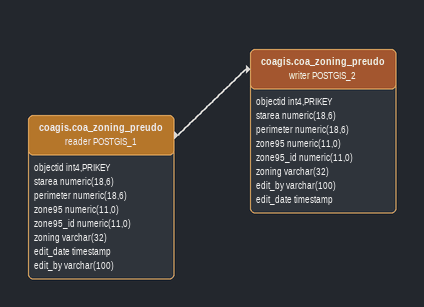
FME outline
coagis.coa_zoning_preudo (reader POSTGIS_1)
    attributes: objectid int4,PRIKEY, starea numeric(18,6), perimeter numeric(18,6), zone95 numeric(11,0), zone95_id numeric(11,0), zoning varchar(32), edit_date timestamp, edit_by varchar(100)
    -> coagis.coa_zoning_preudo (writer POSTGIS_2)
coagis.coa_zoning_preudo (writer POSTGIS_2)
    attributes: objectid int4,PRIKEY, starea numeric(18,6), perimeter numeric(18,6), zone95 numeric(11,0), zone95_id numeric(11,0), zoning varchar(32), edit_by varchar(100), edit_date timestamp
